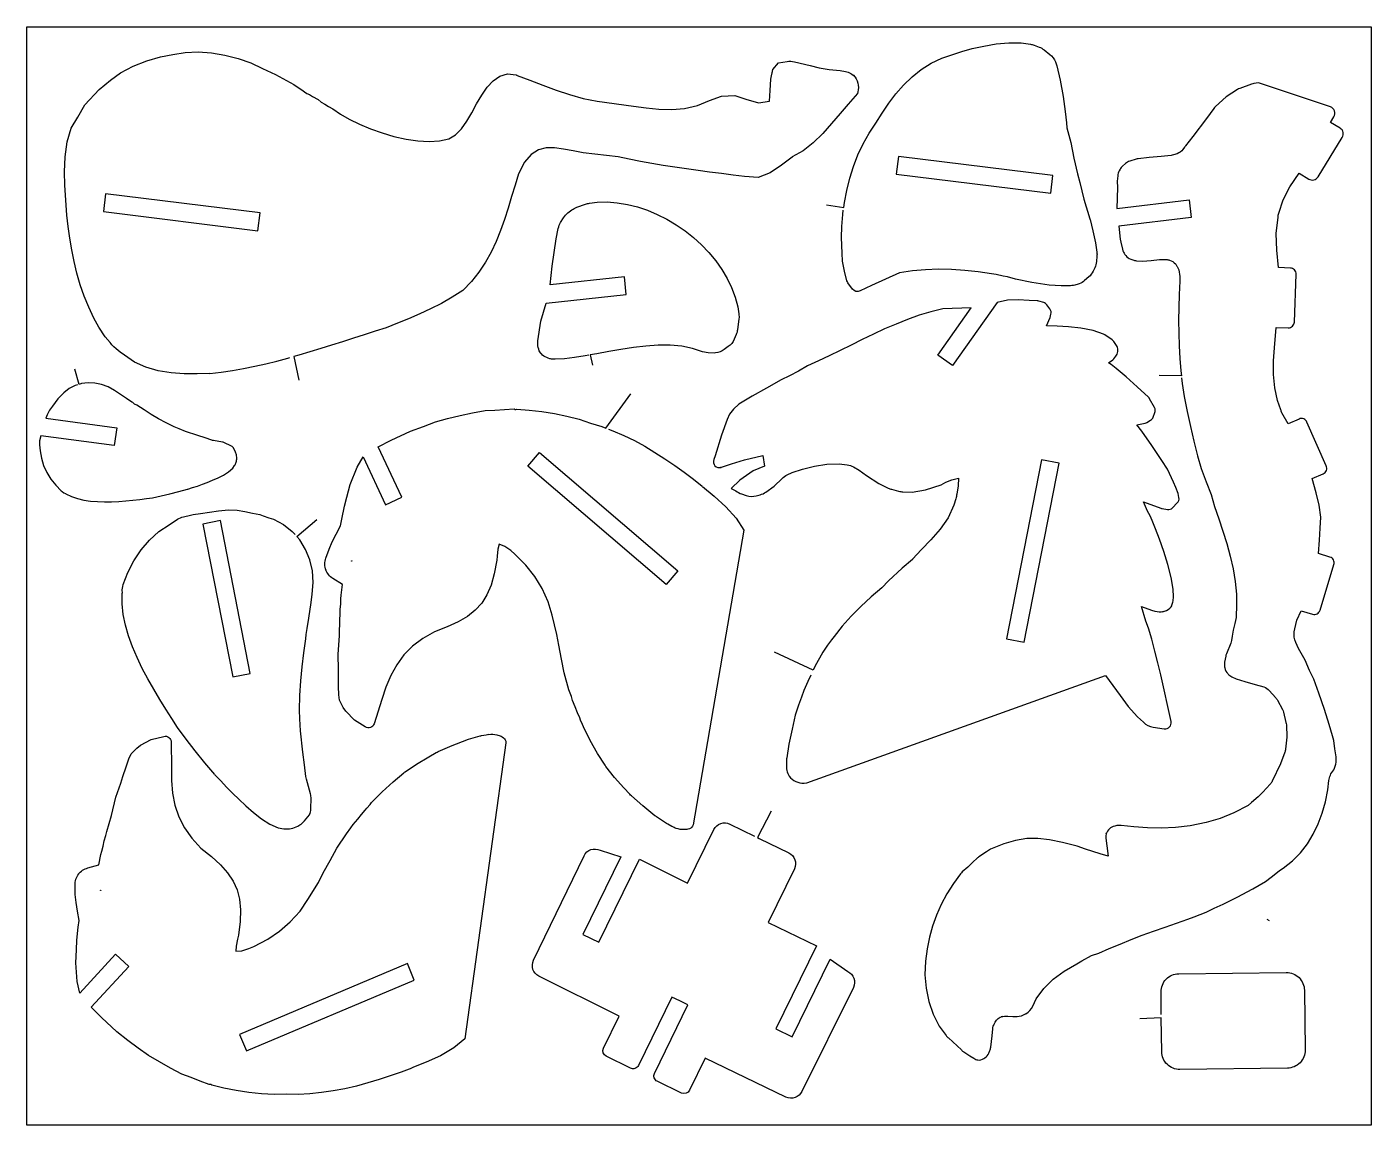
# Model space of a CAD drawing. Extents: x -150 to 150, y -272 to 496.
# Drawn here: x -150 to 150, y -272.1 to -27.1 of the extents above; entities that cross this region are included whole.
import ezdxf

# ---------------------------------------------------------------- set-up
doc = ezdxf.new("R2010")
doc.units = 0
doc.layers.add('Standard-Ebene', color=1, linetype='CONTINUOUS')

msp = doc.modelspace()

# ---------------------------------------------------------------- linework, layer by layer
at = {"layer": 'Standard-Ebene'}
for points in [[(-150, -272.09), (-150, -27.09), (150, -27.09), (150, -272.09), (-150, -272.09)], [(44.02, -59.97), (78.52, -64.21), (79, -60.23), (44.51, -56), (44.02, -59.97)], [(-132.91, -68.29), (-98.43, -72.56), (-97.93, -68.59), (-132.42, -64.32), (-132.91, -68.29)], [(-38.21, -125.05), (-35.61, -122.01), (-4.7, -148.44), (-7.3, -151.48), (-38.21, -125.05)], [(72.59, -164.35), (80.35, -124.43), (76.43, -123.67), (68.66, -163.59), (72.59, -164.35)], [(-104.07, -172.11), (-100.15, -171.34), (-106.81, -137.24), (-110.74, -138), (-104.07, -172.11)], [(-101.01, -255.52), (-63.54, -239.73), (-65.09, -236.04), (-102.56, -251.84), (-101.01, -255.52)]]:
    msp.add_lwpolyline(points, close=True, dxfattribs=at)
for points in [[(-109.21, -104.42), (-112.01, -104.5), (-114.9, -104.46), (-117.82, -104.25), (-120.69, -103.8), (-123.42, -103.03), (-125.95, -101.88), (-128.19, -100.3), (-129.18, -99.68), (-130.09, -98.88), (-130.57, -98.47, -0.079261), (-131.4, -97.53), (-132.55, -96.21), (-133.93, -94.1), (-135.05, -92.05), (-136.21, -89.63), (-137.22, -87.14), (-138.09, -84.6), (-138.84, -82.02), (-139.47, -79.42), (-140, -76.81), (-140.45, -74.2), (-140.81, -71.62), (-141.11, -69.06), (-141.54, -62.36), (-141.63, -59.42), (-141.49, -56.1), (-141.02, -52.73), (-140.1, -49.65), (-138.63, -47.19), (-137.1, -44.44), (-133.88, -41.08), (-131.37, -38.96), (-129.1, -37.31), (-126.29, -35.87), (-123.22, -34.68), (-120.17, -33.79), (-117.42, -33.22), (-114.67, -32.78), (-111.77, -32.67), (-108.79, -32.87), (-105.8, -33.36), (-102.86, -34.12), (-100.03, -35.13), (-97.4, -36.37), (-94.54, -37.69), (-90.46, -39.92), (-88.36, -41.38), (-88.02, -41.61), (-87.53, -41.93), (-86.96, -42.17), (-86.28, -42.63), (-85.02, -43.32), (-84.33, -43.89), (-83.5, -44.32), (-82.66, -44.84), (-81.71, -45.37), (-80.04, -46.52), (-78.05, -47.66), (-75.79, -48.77), (-73.33, -49.8), (-70.74, -50.73), (-68.07, -51.51), (-65.39, -52.12), (-62.76, -52.52), (-60.24, -52.66), (-57.9, -52.53), (-55.8, -52.08), (-54.33, -51.18), (-53.03, -49.82), (-51.84, -48.13), (-50.72, -46.23), (-49.62, -44.26), (-48.49, -42.33), (-47.29, -40.57), (-45.97, -39.11), (-44.47, -38.07), (-42.76, -37.58), (-40.78, -37.76), (-40.71, -37.83), (-40.64, -37.89), (-40.57, -37.95), (-37.73, -38.95), (-34.83, -40.06), (-31.88, -41.17), (-28.87, -42.2), (-25.82, -43.05), (-22.73, -43.62), (-14.62, -44.75), (-11.82, -45.18), (-8.97, -45.45), (-6.09, -45.51), (-3.2, -45.26), (-0.31, -44.65), (2.37, -43.53), (5.04, -42.53), (7.97, -42.41), (10.47, -43.24), (13.28, -44), (15.75, -43.67), (15.9, -41.25), (16.01, -38.78), (16.48, -36.62), (17.73, -35.14), (19.64, -34.8, -0.104718), (21.29, -34.85), (24.82, -35.7), (26.8, -36.23), (29.07, -36.6), (31.51, -36.83), (32.67, -37.05, -0.160707), (34.86, -38.26), (34.51, -37.88, -0.255246), (35.44, -41.6), (35.35, -41.95), (33.27, -44.31), (31.47, -46.41), (29.59, -48.64), (27.6, -50.85), (25.49, -52.92), (23.23, -54.7), (20.82, -56.07), (20.82, -56.08), (20.82, -56.11), (20.82, -56.14), (18.41, -57.96), (15.9, -59.65), (13.2, -60.66), (10.19, -60.48), (7.59, -60.15), (4.99, -59.82), (2.38, -59.47), (-0.22, -59.12), (-2.81, -58.76), (-5.4, -58.38), (-7.97, -57.98), (-10.52, -57.55), (-13.05, -57.1), (-15.56, -56.62), (-18.03, -56.11), (-25.83, -55.18), (-28.11, -54.76), (-30.25, -54.34), (-32.26, -54.08), (-34.12, -54.1), (-35.85, -54.55), (-37.45, -55.57), (-38.92, -57.29), (-40.26, -59.85), (-41.05, -62.41), (-41.81, -64.96), (-42.59, -67.51), (-43.4, -70.03), (-44.28, -72.52), (-45.26, -74.95), (-46.36, -77.32), (-47.63, -79.6), (-49.1, -81.8), (-50.78, -83.89), (-52.72, -85.86), (-55.11, -87.41), (-57.5, -88.78), (-59.91, -90.01), (-62.34, -91.13), (-64.8, -92.18), (-67.29, -93.2), (-69.83, -94.21), (-72.26, -94.99), (-74.69, -95.77), (-77.12, -96.56), (-79.55, -97.34), (-81.98, -98.11), (-84.42, -98.87), (-86.85, -99.6), (-89.3, -100.31), (-90.39, -100.62), (-89.3, -105.87)], [(28.47, -66.8), (32.29, -67.37), (32.45, -66.25), (32.97, -63.55), (33.65, -60.87), (34.48, -58.24), (35.47, -55.66), (36.62, -53.17), (37.95, -50.78), (39.45, -48.53), (40.85, -46.31), (42.34, -44.13), (43.94, -42.04), (45.66, -40.06), (47.54, -38.23), (49.57, -36.59), (51.79, -35.18), (54.22, -34.03), (56.86, -33.17), (58.68, -32.56), (60.96, -31.93), (63.57, -31.36), (66.35, -30.9), (69.18, -30.65), (71.91, -30.67), (73.98, -30.97, -0.052389), (74.79, -31.17), (75.91, -31.58, -0.080034), (77.01, -32.21), (78.29, -33.22, -0.132386), (79.53, -34.9), (79.87, -35.79), (80.62, -38.99), (81.25, -42.59), (81.72, -45.96), (82.01, -48.5), (82.1, -49.58), (82.99, -52.85), (83.66, -56.37), (84.5, -59.84), (84.96, -61.77), (85.91, -65.53), (87.22, -69.89, -0.012467), (87.27, -70.08), (87.89, -72.62), (88.51, -75.24), (88.79, -77.34, -0.055464), (88.81, -78.22), (88.69, -79.45, -0.088951), (88.32, -80.81), (87.94, -81.59, -0.101046), (86.98, -82.87), (86.07, -83.66, -0.089254), (84.86, -84.4), (84.64, -84.48), (83.85, -84.7), (83.57, -84.76, -0.043289), (82.88, -84.83), (82.41, -84.83), (81.59, -84.85), (80.8, -84.87), (78.17, -84.73), (74.27, -84.1), (70.66, -83.33), (68.88, -82.82), (67.88, -82.72), (66.33, -82.34), (65.3, -82.18), (62.31, -81.76), (59.33, -81.44), (56.38, -81.23), (53.44, -81.17), (50.52, -81.25), (47.63, -81.52), (44.77, -81.98), (41.61, -83.36), (38.49, -84.76), (35.94, -85.99, -0.36245), (34.28, -85.58), (33.24, -84.15, -0.090423), (33.03, -83.72), (32.44, -81.57), (32.05, -79.33), (31.97, -77.53), (31.77, -74.06), (31.84, -71.61), (32.07, -68.94), (32.21, -67.95)], [(107.7, -105.4), (107.85, -106.67), (108.26, -109.51), (108.95, -112.88), (109.67, -116.21), (110.45, -119.5), (111.29, -122.76), (112.05, -125.64), (113.19, -128.55), (114.32, -131.41), (115.05, -134.11), (116.02, -136.84), (116.94, -139.59), (117.79, -142.36), (118.55, -145.15), (119.18, -147.96), (119.66, -150.78), (119.97, -153.62), (119.95, -155.91), (119.85, -158.81), (119.58, -160.2), (119.2, -161.64), (118.96, -163.04), (118.82, -163.98, -0.057585), (118.66, -164.57), (117.7, -166.97, 0.048835), (117.55, -167.47), (117.3, -168.83, 0.09604), (117.3, -169.84), (117.36, -170.11, 0.134695), (117.99, -171.37), (118.07, -171.46, 0.095686), (118.88, -172.07), (119.88, -172.56), (121.81, -173.15), (124.14, -173.76), (126.06, -174.35, -0.137807), (127.28, -175.13), (128.74, -176.79, -0.060242), (129.11, -177.31), (130.21, -179.4, -0.059266), (130.43, -179.99), (131, -182.25, -0.050646), (131.08, -182.79), (131.2, -185.51), (130.91, -188.22, -0.065101), (130.74, -188.89), (129.74, -191.47), (127.92, -195.39, -0.075251), (127.47, -196.05), (125.86, -197.84), (124.76, -198.88), (123.31, -200.15), (122.59, -200.78), (119.39, -202.45), (116.33, -203.68), (113.16, -204.59), (109.63, -205.3), (106.31, -205.69), (103.18, -205.86), (100.13, -205.8), (97.02, -205.57), (94.19, -205.23, 0.086503), (93.28, -205.28), (92.78, -205.39, 0.258677), (90.85, -207.12), (90.93, -206.88, 0.115858), (90.81, -208.09), (91.03, -209.79), (91.35, -212.1), (89.54, -211.57), (86.29, -210.56), (84.43, -209.87), (81.1, -209.01), (78.2, -208.43), (75.6, -208.14), (73.13, -208.18), (70.65, -208.58), (68, -209.36), (65.05, -210.54), (64.17, -211.09), (62.48, -212.26, 0.034924), (62.19, -212.49), (61.05, -213.53), (59.97, -214.53), (58.76, -215.61, 0.052414), (58.38, -216.02), (56.8, -218.17), (55.29, -220.52), (54.03, -222.87), (52.97, -225.24), (52.11, -227.67), (51.44, -230.17), (50.92, -232.78), (50.55, -235.53), (50.42, -238.53), (50.7, -241.54), (51.3, -244.52), (52.26, -247.37), (53.6, -250.02), (55.14, -252.08, 0.048706), (55.66, -252.65), (57.6, -254.4), (58.56, -255.32, 0.045806), (59.13, -255.77), (60.46, -256.63), (61.37, -257.19, 0.093233), (62.25, -257.56), (62.58, -257.59, 0.261533), (64.66, -256.01), (64.9, -255.44, 0.069843), (65.1, -254.73), (65.43, -252.19), (65.57, -250.58, -0.103381), (65.89, -249.54), (66.11, -249.12, -0.201277), (67.73, -247.83), (67.45, -247.91, -0.092806), (68.92, -247.77), (70.02, -247.87), (70.99, -247.84, 0.125477), (72.89, -247.28), (72.95, -247.24, 0.146855), (74.5, -245.55), (75.28, -243.95), (76.98, -241.61), (79.07, -239.55), (81.53, -237.72), (84.33, -236.08), (85.44, -235.42), (87.62, -234.26), (89.21, -233.71), (91.56, -232.69), (93.97, -231.69), (96.43, -230.71), (98.93, -229.75), (101.46, -228.82), (104, -227.91), (106.56, -227.03), (109.13, -226.18), (110.49, -225.64), (113.16, -224.58), (115.01, -223.72), (116.95, -222.8), (120.14, -221.21), (123.62, -219.39), (126.45, -217.76), (127.67, -216.77), (128.39, -216.26), (129.57, -215.28), (130.36, -214.78), (132.42, -213.14), (134.22, -211.32), (135.78, -209.32), (137.1, -207.18), (138.21, -204.89), (139.1, -202.47), (139.8, -199.94), (140.31, -197.31), (140.56, -195.22, -0.078571), (140.91, -194.02), (141.04, -193.74), (141.66, -192.8), (141.82, -192.48, 0.119312), (142.22, -190.64), (142.2, -189.91), (141.93, -188.12), (141.71, -186.26), (141.4, -185.26), (140.63, -182.73), (139.56, -179.34), (138.36, -175.75), (137.19, -172.64), (136.22, -170.68), (135.3, -168.34), (133.81, -165.77), (133.17, -164.4, -0.150979), (132.85, -162.06), (132.96, -161.41), (133.43, -159.45), (134.39, -157.34), (136.94, -158.12, 0.414214), (138.6, -157.23), (141.71, -147.03, 0.414214), (140.82, -145.36), (138.27, -144.59), (138.45, -141.57), (138.61, -138.94), (138.75, -136.47), (138.43, -133.75), (137.77, -131.06), (136.86, -127.84), (139.3, -126.77, 0.414214), (139.99, -125.01), (135.69, -115.25, 0.414214), (133.93, -114.57), (131.49, -115.64), (130.11, -113.15, -0.042011), (129.84, -112.54), (129.1, -110.44), (128.54, -107.63), (128.25, -104.61), (128.23, -101.56), (128.47, -98.66), (128.84, -94.12), (131.5, -94.22, 0.414214), (132.88, -92.93), (133.27, -82.27, 0.414214), (131.98, -80.89), (129.32, -80.8), (128.94, -76.9), (128.84, -73.16), (129.22, -69.52, -0.054235), (129.4, -68.68), (130.39, -65.68), (131.89, -62.75), (133.95, -59.72), (136.09, -61.04, 0.414214), (138.15, -60.55), (143.57, -51.75, 0.414214), (143.08, -49.69), (140.95, -48.38), (141.7, -47.15, 0.228885), (141.84, -45.85, 0.228885), (140.9, -44.94), (124.88, -39.58), (123.85, -39.72, 0.053569), (123.29, -39.86), (120.69, -40.82, 0.052728), (120.19, -41.07), (117.62, -42.69), (115.25, -44.86, 0.051875), (114.88, -45.27), (113.29, -47.49), (110.23, -51.53), (108.58, -53.65), (108.49, -53.76), (108.41, -53.86), (108.35, -53.95), (107.99, -54.44, -0.153006), (106.69, -55.37), (105.89, -55.63, -0.050711), (105.37, -55.75), (103.17, -56.01), (100.43, -56.2), (98.02, -56.49, 0.044074), (97.56, -56.59), (96.16, -57.01, 0.109297), (95.16, -57.58), (94.53, -58.14, 0.086183), (93.97, -58.86), (93.77, -59.23, 0.106134), (93.45, -60.31), (93.36, -61.54), (93.4, -62.92), (93.26, -67.58), (109.4, -65.66), (109.87, -69.64), (93.68, -71.56), (94.01, -74.41), (94.16, -75.13), (94.49, -76.71, 0.12039), (95.05, -77.85), (95.26, -78.11, 0.127536), (96.34, -78.9), (96.81, -79.08, 0.078698), (97.63, -79.26), (99, -79.34), (100.91, -79.19), (102.79, -78.99), (104.09, -78.98, -0.072222), (104.85, -79.08), (105.02, -79.13, -0.150683), (106.34, -79.98), (106.4, -80.05, -0.057926), (106.74, -80.57), (107.1, -81.3), (107.32, -82.78), (107.34, -83.85), (107.19, -86.8), (107.09, -89.71), (107.04, -92.57), (107.06, -95.41), (107.14, -98.22), (107.29, -101.03), (107.53, -103.84), (107.65, -104.95), (102.67, -104.86)], [(-35.27, -100.01, -0.191341), (-35.95, -97.14), (-35.29, -92.75), (-34.11, -88.75), (-16.22, -86.8), (-16.65, -82.83), (-33.23, -84.63), (-32.76, -80.5), (-32.35, -77.44), (-31.86, -74.35), (-31.4, -72.03, -0.089897), (-30.88, -70.7), (-30.25, -69.68, -0.092025), (-29.27, -68.6), (-28.36, -67.9, -0.076842), (-27.28, -67.32), (-25.33, -66.62, -0.054902), (-24.47, -66.42), (-22.71, -66.2), (-20.48, -66.15), (-18.23, -66.31), (-15.97, -66.68), (-13.72, -67.24), (-11.49, -67.99), (-9.3, -68.91), (-7.16, -69.99), (-5.09, -71.22), (-3.11, -72.59), (-1.21, -74.09), (0.56, -75.72), (2.22, -77.45), (3.73, -79.28), (5.08, -81.2), (6.26, -83.2), (7.26, -85.26), (8.06, -87.39), (8.64, -89.56), (8.89, -91.1, -0.07068), (8.9, -92.23), (8.6, -94.64, -0.071088), (8.3, -95.73), (7.85, -96.77, -0.134447), (6.53, -98.42), (5.61, -99.09, -0.131155), (3.68, -99.83), (3.4, -99.86), (2.08, -99.83), (0.78, -99.58), (-1.44, -98.8), (-3.85, -98.32), (-6.42, -98.1), (-9.09, -98.11), (-11.84, -98.29), (-14.63, -98.61), (-17.41, -99.03), (-20.16, -99.51), (-22.83, -100), (-24.31, -100.27), (-23.74, -102.58)], [(24.94, -171.72), (24.26, -173.14), (23.43, -175.11), (22.89, -176.65), (22.24, -178.42), (21.49, -180.61), (20.77, -183.76), (20.04, -187.11), (19.57, -190.13, 0.033649), (19.52, -190.67), (19.5, -191.96, 0.171388), (20.34, -194.49), (20.14, -194.23, 0.24225), (23.46, -195.78), (24.06, -195.76), (90.73, -171.82), (94, -176.24), (95.79, -178.71), (97.88, -180.98), (99.17, -182.22, 0.156425), (101.36, -183.31), (103.84, -183.68, 0.246527), (105.01, -183.27, 0.246527), (105.34, -182.07), (103.06, -171.61), (102.43, -168.99), (101.76, -166.37), (101.03, -163.71), (100.31, -161.21), (99.7, -159.68), (98.75, -156.39), (101, -157.23), (101.75, -157.44, 0.120458), (103.65, -157.51), (103.41, -157.56, 0.118617), (105.1, -156.76), (105.11, -156.75, 0.157176), (105.56, -156.07), (105.74, -155.39, 0.073876), (105.89, -154.22), (105.84, -152.56), (105.38, -149.89), (104.64, -147.02), (103.72, -144.12), (102.76, -141.4), (101.85, -139.04), (101.12, -137.23), (100.69, -136.17), (100.12, -135.15), (99.19, -133.01), (103.09, -134.49, 0.048972), (103.34, -134.56), (104.53, -134.76, 0.246947), (105.71, -134.37), (106.75, -133.3, 0.24733), (107.1, -132.11), (106.91, -131.21), (106.44, -129.85), (105.88, -128.62), (104.54, -125.74), (103.3, -123.82), (101.05, -120.46), (98.83, -117.27), (97.7, -115.88), (99.56, -115.47, 0.080972), (99.96, -115.31), (100.8, -114.81, 0.168393), (101.36, -114.14), (101.74, -113.14, 0.221037), (101.66, -112.02), (100.55, -110.03, 0.077848), (100.3, -109.71), (97.79, -107.36), (95.33, -105.14), (93.08, -103.33), (91.97, -102.38), (91.4, -102.02), (92.33, -101.36, 0.068797), (92.6, -101.11), (93.04, -100.57, 0.102459), (93.29, -100.09), (93.46, -99.47, 0.215687), (93.29, -98.39), (92.56, -97.27, 0.100993), (92.19, -96.89), (90.6, -95.82, 0.062525), (90.3, -95.67), (87.98, -94.85), (85.24, -94.31), (82.48, -94.02), (79.93, -93.88), (77.55, -93.78), (78.34, -91.89), (78.54, -91.19, 0.238242), (78.32, -90.01), (77.6, -89.06, 0.153845), (76.94, -88.6), (75.81, -88.24, 0.069388), (75.44, -88.18), (73.69, -88.13), (71.26, -88), (68.82, -88.07), (66.52, -88.58), (56.54, -102.61), (53.28, -100.29), (60.77, -89.77), (54.43, -90), (51.76, -90.64), (49.13, -91.43), (46.54, -92.35), (43.97, -93.37), (41.43, -94.47), (38.91, -95.63), (36.42, -96.83), (33.95, -98.06), (31.49, -99.28), (29.06, -100.47), (26.64, -101.62), (24.23, -102.7), (22.19, -103.9), (20.21, -104.93), (18.37, -105.8), (15.07, -107.67), (11.84, -109.48), (8.88, -111.27), (7.68, -112.4), (6.84, -113.46), (6.28, -114.64), (4.99, -118.19), (3.61, -122.78), (3.3, -123.61, 0.280958), (3.57, -124.98, 0.280958), (4.91, -125.36), (4.78, -125.39), (7.29, -124.55), (10.15, -123.65), (14.27, -122.68), (14.63, -125.06), (12.12, -126.09), (9.13, -128.23), (7.16, -130.06), (8.21, -130.57), (8.23, -130.58, 0.091396), (9.5, -131.28), (10.54, -131.62, 0.143287), (12.79, -131.69), (13.62, -131.47, 0.090677), (14.93, -130.87), (16.8, -129.55), (18.53, -127.83, -0.087572), (19.67, -127.03), (20.81, -126.5), (23.12, -125.72), (25.76, -125.06), (28.55, -124.64), (31.3, -124.55), (33.05, -124.77, -0.094639), (34.48, -125.24), (35.74, -125.94), (37.36, -127.16), (40.12, -128.94), (42.25, -129.98, 0.048975), (42.98, -130.25), (44.56, -130.67, 0.058588), (45.48, -130.8), (47.58, -130.85), (50.52, -130.34), (54.05, -129.24), (55.12, -128.67), (56.44, -128.14), (57.88, -127.74), (57.84, -129.47), (57.52, -131.32, -0.064749), (57.29, -132.35), (56.85, -133.77), (55.63, -136.62), (53.83, -139.17), (51.77, -141.51), (49.64, -143.69), (47.68, -145.8), (47.68, -145.83), (47.68, -145.86), (47.68, -145.87), (45.33, -147.83), (42.29, -150.69), (40.8, -152.22), (38.46, -154.27), (36.15, -156.37), (33.95, -158.53), (31.92, -160.76), (30.14, -163.07), (29.6, -163.8), (29.15, -164.4), (28.71, -165), (27.64, -166.57), (25.87, -169.74), (25.46, -170.62), (16.88, -166.61)], [(-24.56, -100.32), (-25.38, -100.47), (-27.78, -100.87), (-29.99, -101.16), (-32.08, -101.24, -0.068528), (-33.17, -101.13), (-33.28, -101.11, -0.184116), (-35.63, -99.5)], [(-114.09, -130.22), (-113.01, -129.88), (-111.94, -129.52), (-110.82, -129.11), (-109.76, -128.7), (-108.56, -128.22), (-107.32, -127.68), (-106.1, -127.06), (-104.99, -126.35), (-104.07, -125.53), (-103.65, -124.93, 0.083465), (-103.31, -124.21), (-103.25, -124, 0.09684), (-103.17, -123.08), (-103.21, -122.76, 0.084597), (-103.43, -121.99), (-103.89, -121.02), (-104.08, -120.8), (-104.04, -120.84, 0.07128), (-104.61, -120.46), (-105.73, -119.92, 0.069987), (-106.36, -119.72), (-108.38, -119.37, -0.036227), (-108.71, -119.29), (-110.24, -118.8), (-111.86, -118.26), (-114.58, -117.34), (-116.05, -116.75), (-116.42, -116.61), (-116.78, -116.46), (-117.14, -116.31), (-118.92, -115.43), (-120.61, -114.5), (-122.25, -113.53), (-123.85, -112.53), (-125.43, -111.5), (-125.95, -111.23), (-126.39, -110.91), (-126.6, -110.77), (-127.77, -109.96), (-129.54, -108.8), (-130.48, -108.21), (-131.86, -107.42), (-133.32, -106.87), (-134.81, -106.56), (-136.32, -106.49), (-137.8, -106.67), (-138.34, -106.83), (-139.31, -103.41)], [(-138.7, -106.93), (-139.22, -107.09), (-140.56, -107.76), (-141.78, -108.69), (-142.21, -109.17), (-142.77, -109.76), (-143.1, -110.06), (-143.72, -110.89), (-144.32, -111.73), (-144.92, -112.57), (-145.47, -113.6), (-145.75, -114.41), (-129.96, -116.5), (-130.49, -120.46), (-146.9, -118.29), (-147.16, -119.47, 0.090626), (-147.19, -120.33), (-147, -121.64), (-146.76, -123.3), (-146.26, -124.93), (-145.54, -126.49), (-144.63, -127.97), (-143.55, -129.35), (-142.36, -130.61), (-142.13, -130.76), (-141.76, -131.03), (-141.35, -131.2), (-141.35, -131.21), (-141.34, -131.22), (-141.34, -131.24), (-140.08, -131.84), (-138.73, -132.3), (-137.3, -132.64), (-135.81, -132.87), (-134.27, -133), (-132.7, -133.05), (-131.1, -133.03), (-129.51, -132.95), (-127.92, -132.82), (-126.35, -132.66), (-124.82, -132.49), (-123.34, -132.3), (-121.93, -132.12), (-120.02, -131.72), (-118.08, -131.27), (-116.11, -130.76), (-114.13, -130.21)], [(-41.08, -144.68), (-42.03, -143.93), (-43.35, -142.99), (-44.57, -142.48), (-44.86, -143.57), (-45.04, -145.17), (-45.11, -146.06), (-45.7, -149.08), (-46.4, -151.61), (-47.32, -153.77), (-48.48, -155.62), (-49.92, -157.2), (-51.66, -158.59), (-53.73, -159.82), (-56.17, -160.95), (-59.01, -162.05), (-61.65, -163.5), (-63.91, -165.22), (-65.84, -167.2), (-67.46, -169.4), (-68.79, -171.81), (-69.88, -174.39), (-70.76, -177.13), (-72.5, -182.54, -0.229927), (-73.31, -183.38, -0.229927), (-74.47, -183.27), (-76.92, -181.76), (-78.85, -179.77), (-79.4, -178.93), (-80.24, -177.32), (-80.38, -176.09), (-80.42, -174.25), (-80.47, -171.96), (-80.49, -170.42), (-80.53, -167.1), (-80.25, -162.87), (-80.14, -159.19), (-80.12, -158.28), (-80.09, -157.04), (-79.92, -155.83), (-79.9, -154.69), (-79.84, -153.86), (-79.58, -151.51), (-81.71, -150.15, -0.164525), (-83.31, -148.15), (-83.26, -148.29, -0.174114), (-83.27, -145.59), (-82.57, -143.63), (-81.88, -141.99), (-80.98, -140.27), (-79.99, -138.42), (-79.74, -136.92), (-79.12, -134.03), (-78.62, -131.99), (-77.84, -129.16), (-76.31, -125.29), (-74.93, -123.02), (-69.95, -133.68), (-66.33, -131.98), (-71.57, -120.77), (-68.7, -119.27), (-64.42, -117.3), (-61.5, -116.21), (-58.82, -115.22), (-56.1, -114.42), (-53.33, -113.77), (-50.54, -113.21), (-47.74, -112.69), (-45.57, -112.57), (-43.41, -112.45), (-41.25, -112.33), (-41.06, -112.42), (-40.91, -112.43), (-40.65, -112.34), (-37.9, -112.58), (-35.08, -112.91), (-32.25, -113.35), (-29.46, -113.91), (-26.76, -114.62), (-24.19, -115.5), (-21.65, -116.27), (-20.76, -116.6), (-15.2, -108.94)], [(0.76, -129.6), (3.37, -131.78), (5.99, -134.14), (8.31, -136.68), (10.01, -139.39), (-1.31, -205.1, -0.239755), (-2.14, -205.97), (-2.48, -206.09, -0.090129), (-2.95, -206.16), (-3.78, -206.15, -0.113135), (-5.51, -205.71), (-5.46, -205.73), (-6.07, -205.46), (-6.95, -204.97, -0.021461), (-7.24, -204.8), (-9.48, -203.3, -0.026702), (-9.83, -203.06), (-12.57, -200.88), (-15.09, -198.61, -0.03009), (-15.43, -198.27), (-16.77, -196.87), (-18.89, -194.51), (-20.77, -192.06, -0.02025), (-20.95, -191.79), (-22.65, -189.16), (-24.29, -186.25), (-25.81, -183.27), (-26, -182.72), (-26.43, -181.78), (-26.63, -181.24), (-27.13, -180.09), (-27.62, -178.77), (-28.21, -177.35), (-28.48, -176.49), (-29.03, -174.95), (-30.12, -171.18), (-30.69, -168.16), (-31.31, -165.04), (-31.7, -162.66), (-32.8, -158.34), (-33.65, -155.33), (-35.03, -152.39), (-36.65, -149.69), (-38.64, -147.17), (-41.08, -144.73)], [(-108.04, -193.85), (-110.27, -191.24), (-112.41, -188.62), (-114.46, -186.01), (-116.41, -183.4), (-117.68, -181.4), (-118.99, -179.3), (-120.34, -177.11), (-121.68, -174.86), (-122.99, -172.54), (-124.24, -170.19), (-125.39, -167.79), (-126.42, -165.38), (-127.3, -162.96), (-128.01, -160.55), (-128.5, -158.16), (-128.75, -155.79), (-128.73, -153.47), (-128.71, -153.45), (-128.69, -153.43), (-128.68, -153.42), (-128.72, -152.69), (-128.57, -151.93), (-128.5, -151.48), (-127.45, -148.79), (-126.12, -146.2), (-124.52, -143.77), (-122.67, -141.58), (-120.56, -139.68), (-118.22, -138.15), (-116.38, -136.94, -0.090626), (-115.05, -136.39), (-113.48, -136.04, -0.049532), (-111.22, -135.65), (-107.24, -135.04), (-105, -134.81), (-103.05, -134.92), (-101.36, -135.23), (-99.67, -135.55), (-97.98, -135.89), (-97.29, -136.18), (-96.01, -136.62), (-94.98, -136.93), (-92.72, -138.12), (-90.77, -139.66), (-90.16, -140.35)], [(-108.02, -193.92), (-106.75, -195.31), (-105.46, -196.67), (-104.05, -198.08), (-102.67, -199.39), (-101.11, -200.86), (-99.42, -202.36), (-97.62, -203.76), (-95.76, -204.93), (-93.89, -205.75), (-92.69, -205.96, 0.083465), (-91.36, -205.97), (-90.99, -205.91, 0.09684), (-89.55, -205.38), (-89.1, -205.11, 0.084597), (-88.08, -204.23), (-86.95, -202.84), (-86.75, -202.41), (-86.78, -202.49, 0.07128), (-86.6, -201.37), (-86.57, -199.3, 0.069987), (-86.72, -198.19), (-87.61, -194.91, -0.036227), (-87.73, -194.35), (-88.05, -191.69), (-88.38, -188.87), (-88.92, -184.11), (-89.05, -181.48), (-89.1, -180.81), (-89.13, -180.16), (-89.16, -179.52), (-89.08, -176.22), (-88.87, -173), (-88.55, -169.84), (-88.16, -166.71), (-87.72, -163.61), (-87.68, -162.63), (-87.51, -161.75), (-87.44, -161.32), (-87.05, -158.99), (-86.54, -155.49), (-86.31, -153.66), (-86.09, -151.02), (-86.28, -148.44), (-86.86, -145.96), (-87.81, -143.64), (-89.12, -141.52), (-89.75, -140.81), (-85.27, -136.95)], [(-64.11, -259.39), (-66.47, -260.27), (-68.89, -261.13), (-71.36, -261.94), (-73.89, -262.69), (-76.44, -263.37), (-79.02, -263.96), (-81.63, -264.46), (-84.24, -264.85), (-86.85, -265.11), (-89.45, -265.23), (-92.11, -265.19), (-94.82, -265.25), (-97.61, -265.11), (-100.45, -264.8), (-103.28, -264.35), (-106.06, -263.81), (-108.75, -263.21), (-108.98, -263.05), (-109.12, -263.01), (-109.32, -263.03), (-111.35, -262.26), (-113.37, -261.49), (-115.4, -260.72), (-117.92, -259.38), (-120.4, -258), (-122.84, -256.53), (-125.19, -254.94), (-127.44, -253.19), (-129.89, -251.26), (-133.38, -248.08), (-135.65, -245.78), (-127.25, -236.69), (-130.19, -233.98), (-138.17, -242.62), (-138.8, -240.04), (-139.08, -235.89), (-138.96, -232.96), (-138.82, -230.85), (-138.54, -227.92), (-138.31, -226.41), (-138.7, -224.35), (-139.03, -222.43), (-139.19, -220.66), (-139.26, -218.59, -0.174114), (-138.43, -216.01), (-138.52, -216.13, -0.164525), (-136.39, -214.71), (-133.95, -214.06), (-133.49, -211.74), (-133.28, -210.94), (-132.96, -209.84), (-132.76, -208.64), (-132.41, -207.45), (-132.15, -206.58), (-131.14, -203.04), (-130.12, -198.93), (-129.07, -195.77), (-128.59, -194.31), (-127.84, -192.14), (-127.25, -190.4), (-126.74, -189.27), (-125.45, -187.99), (-124.68, -187.36), (-122.23, -186.05), (-119.44, -185.36, -0.229927), (-118.3, -185.6, -0.229927), (-117.78, -186.65), (-117.76, -192.33), (-117.76, -195.21), (-117.51, -198), (-116.96, -200.7), (-116.09, -203.29), (-114.86, -205.76), (-113.22, -208.09), (-111.15, -210.27), (-108.78, -212.18), (-106.8, -214), (-105.2, -215.8), (-103.96, -217.65), (-103.07, -219.6), (-102.52, -221.71), (-102.31, -224.04), (-102.4, -226.66), (-102.77, -229.73), (-102.97, -230.59), (-103.28, -232.17), (-103.34, -233.3), (-102.02, -233.18), (-100.47, -232.69), (-99.34, -232.26)], [(-99.32, -232.22), (-96.26, -230.64), (-93.6, -228.83), (-91.23, -226.76), (-89.02, -224.37), (-87.3, -221.76), (-84.95, -217.98), (-83.85, -215.83), (-82.31, -213.05), (-80.85, -210.34), (-78.67, -207.08), (-77.68, -205.78), (-77.16, -205.05), (-76.17, -203.87), (-75.29, -202.76), (-74.48, -201.82), (-74.12, -201.37), (-73.42, -200.6), (-73.08, -200.13), (-70.72, -197.75), (-68.28, -195.48), (-65.86, -193.49, -0.02025), (-65.6, -193.29), (-63.07, -191.53), (-60.33, -189.92), (-58.63, -188.99, -0.03009), (-58.2, -188.77), (-55.11, -187.38), (-51.84, -186.13, -0.026702), (-51.43, -186), (-48.84, -185.26, -0.021461), (-48.51, -185.18), (-47.53, -184.99), (-46.87, -184.91), (-46.92, -184.92, -0.113135), (-45.14, -185.03), (-44.34, -185.26, -0.090129), (-43.92, -185.47), (-43.63, -185.69, -0.239755), (-43.1, -186.78), (-52.27, -252.82), (-54.71, -254.88), (-57.69, -256.6), (-60.91, -258.06), (-64.06, -259.33)], [(16.11, -202.04), (13.02, -207.95), (13.45, -208.16), (20.04, -211.35, -0.41565), (21.28, -214.92), (15.43, -226.89), (26.23, -232.1), (17.18, -250.63), (20.77, -252.39), (29.24, -235.06), (33.22, -237.81, -0.41565), (34.45, -241.38), (22.97, -264.59, -0.412778), (19.41, -265.82), (1.39, -257.12), (-2.13, -264.32, -0.412778), (-3.91, -264.93), (-9.31, -262.32, -0.41565), (-9.93, -260.54), (-2.47, -245.28), (-4.27, -244.4), (-6.06, -243.52), (-13.52, -258.78, -0.41565), (-15.31, -259.39), (-20.69, -256.73, -0.412778), (-21.29, -254.95), (-17.78, -247.75), (-35.71, -238.87, -0.412778), (-36.93, -235.31), (-25.66, -211.99, -0.41565), (-22.08, -210.77), (-17.48, -212.23), (-25.95, -229.55), (-22.35, -231.31), (-13.29, -212.78), (-2.54, -218.1), (3.31, -206.14, -0.41565), (6.89, -204.92), (12.38, -207.64)], [(103.18, -247.42), (103.12, -242.37, -0.414214), (107.07, -238.33), (131.07, -238.05, -0.414214), (135.11, -242), (135.27, -255.33, -0.414214), (131.32, -259.38), (107.32, -259.66, -0.414214), (103.27, -255.71), (103.18, -248.12), (98.42, -248.38)]]:
    msp.add_lwpolyline(points, format="xyb", dxfattribs=at)
for points in [[(16.36, -37.33), (16.43, -37.29)], [(-109.14, -104.44), (-106.63, -104.13), (-104.12, -103.75), (-101.62, -103.3), (-99.14, -102.8), (-96.67, -102.24), (-94.2, -101.64), (-91.75, -100.99), (-91.31, -100.87)], [(-20.17, -116.82), (-19.2, -117.18), (-16.79, -118.22), (-14.42, -119.38), (-12.1, -120.65), (-9.82, -122), (-7.59, -123.42), (-5.41, -124.9), (-3.3, -126.43), (-1.25, -127.98), (0.73, -129.53)], [(127.34, -226.49), (126.79, -226.19)]]:
    msp.add_lwpolyline(points, dxfattribs=at)
for points in [[(-77.49, -146.2, -0.414214), (-77.44, -146.25, -0.414214), (-77.49, -146.3, -0.414214), (-77.54, -146.25, -0.414214), (-77.49, -146.2)], [(-133.55, -219.66, -0.414214), (-133.5, -219.71, -0.414214), (-133.55, -219.76, -0.414214), (-133.6, -219.71, -0.414214), (-133.55, -219.66)]]:
    msp.add_lwpolyline(points, format="xyb", close=True, dxfattribs=at)

doc.saveas('drawing.dxf')
